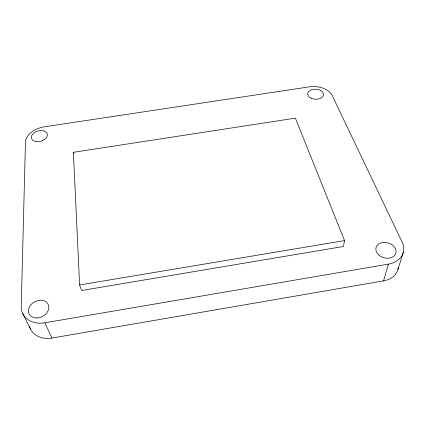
<?xml version="1.0" encoding="UTF-8"?>
<svg xmlns="http://www.w3.org/2000/svg" width="425" height="425" viewBox="0 0 425 425"><rect width="100%" height="100%" fill="white"/><g stroke="black" fill="none" stroke-linecap="round" stroke-linejoin="round"><path stroke-width="0.64" d="M344.547 240.593L343.411 246.489L81.552 290.503L79.608 284.968L73.382 152.304L295.38 118.15L344.547 240.593L79.608 284.968M383.562 280.877L388.439 264.127A23.683 17.792 15.1 0 0 402.156 242.149L332.201 95.519A18.535 11.868 3.3 0 0 309.389 86.849L44.242 126.831A19.178 12.474 -15.1 0 0 25.452 142.163L21.25 306.398A24.448 19.125 -26.2 0 0 44.869 322.793L51.93 338.061L383.562 280.877A22.897 17.558 16.1 0 0 398.305 267.755M397.928 269.519L403.24 252.588M44.869 322.793L388.439 264.127M22.732 313.549L30.473 328.939M73.382 152.304L73.722 153.489M51.93 338.061A23.619 18.828 -27.5 0 1 29.431 326.033M36.422 141.599A8.213 5.302 -15.2 0 0 47.334 134.093A8.213 5.302 -15.2 0 0 34.367 132.648A8.213 5.302 -15.2 0 0 36.422 141.599M311.212 98.265A7.926 5.042 3.3 0 0 323.51 94.817A7.926 5.042 3.3 0 0 312.104 89.574A7.926 5.042 3.3 0 0 311.212 98.265M378.68 254.904A10.28 7.724 15.8 0 0 395.68 253.624A10.28 7.724 15.8 0 0 383.52 242.404A10.28 7.724 15.8 0 0 378.68 254.904M36.991 317.948A10.636 8.319 -27.3 0 0 48.153 304.374A10.636 8.319 -27.3 0 0 30.722 304.975A10.636 8.319 -27.3 0 0 36.991 317.948"/></g></svg>
